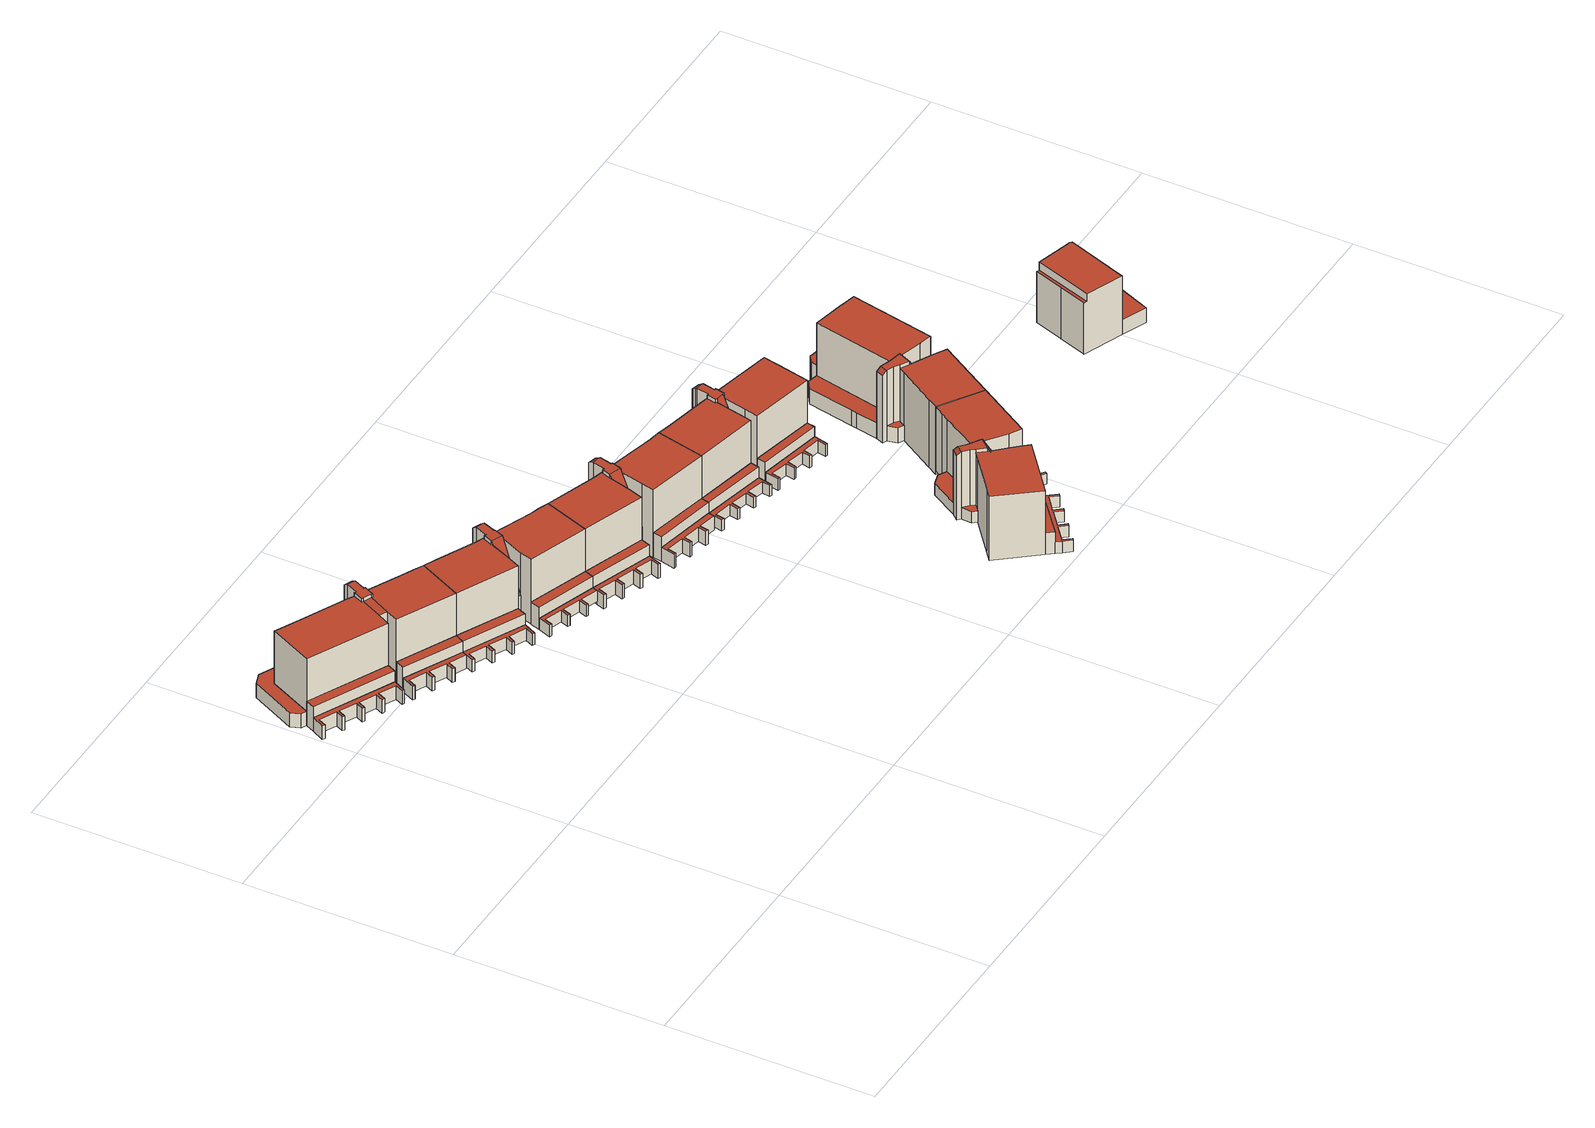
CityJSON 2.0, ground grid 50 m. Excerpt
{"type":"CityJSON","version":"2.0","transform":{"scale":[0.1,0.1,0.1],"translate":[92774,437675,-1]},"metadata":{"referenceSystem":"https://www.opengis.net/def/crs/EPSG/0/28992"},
"CityObjects":{
"building1":{"type":"Building","attributes":{"measuredHeight":18.46,"yearOfConstruction":1978,"LAAGSTE_BOUWLAAG":"0","AANTAL_BOUWLAGEN":"6","AANTAL_ADRESSEN":"24","WIJK":"Rotterdam Centrum","PANDSOORT":"Tussenpand","BUURT":"Stadsdriehoek","HOOGSTE_BOUWLAAG":"5"},"address":[{"CountryName":"Nederland","LocalityName":"Rotterdam","ThoroughfareNumber":"594-640","ThoroughfareName":"Goudsesingel","PostalCode":"3011KT"}],"children":["building1-1","building1-2","building1-3","building1-4","building1-5","building1-6","building1-7"]},
"building1-1":{"type":"BuildingPart","parents":["building1"],"geometry":[{"type":"Solid","lod":"2","boundaries":[[[[0,1,2,3,4]],[[4,3,5,6,7]],[[8,2,1,9]],[[9,10,11,12,8]],[[13,12,11,14]],[[12,13,5,3,2,8]],[[14,11,10,0,4,7]],[[9,1,0,10]],[[5,13,14,7,6]]]],"semantics":{"surfaces":[{"type":"WallSurface"},{"type":"RoofSurface"},{"type":"GroundSurface"},{"type":"ClosureSurface"}],"values":[[0,0,0,0,0,1,2,3,3]]}}]},
"building1-2":{"type":"BuildingPart","parents":["building1"],"geometry":[{"type":"Solid","lod":"2","boundaries":[[[[15,16,17,18,19]],[[20,19,18,21]],[[22,17,16,23]],[[24,22,23,25,26]],[[27,24,26,28]],[[24,27,21,18,17,22]],[[28,26,25,15,19,20]],[[23,16,15,25]],[[28,20,21,27]]]],"semantics":{"surfaces":[{"type":"WallSurface"},{"type":"RoofSurface"},{"type":"GroundSurface"},{"type":"ClosureSurface"}],"values":[[0,0,0,0,0,1,2,3,3]]}}]},
"building1-3":{"type":"BuildingPart","parents":["building1"],"geometry":[{"type":"Solid","lod":"2","boundaries":[[[[29,30,31,32]],[[33,29,32,34]],[[35,36,37,38]],[[39,40,41,42]],[[23,39,42,25]],[[30,43,44,31]],[[36,45,46,37]],[[38,47,48,35]],[[34,49,50,33]],[[40,51,52,41]],[[51,48,47,52]],[[15,44,43,16]],[[45,50,49,46]],[[36,35,48,51,40,39,23,16,43,30,29,33,50,45]],[[41,52,47,38,37,46,49,34,32,31,44,15,25,42]],[[25,15,16,23]]]],"semantics":{"surfaces":[{"type":"WallSurface"},{"type":"RoofSurface"},{"type":"GroundSurface"},{"type":"ClosureSurface"}],"values":[[0,0,0,0,0,0,0,0,0,0,0,0,0,1,2,3]]}}]},
"building1-4":{"type":"BuildingPart","parents":["building1"],"geometry":[{"type":"Solid","lod":"2","boundaries":[[[[53,54,55,56]],[[57,58,59,60]],[[54,61,62,55]],[[56,63,64,53]],[[65,66,67,68]],[[69,65,68,70]],[[71,59,58,72]],[[73,74,75,76]],[[77,78,79,80]],[[72,81,82,71]],[[83,57,60,84]],[[76,83,84,73]],[[85,75,74,86]],[[9,85,86,10]],[[61,87,88,62]],[[0,88,87,1]],[[70,79,78,69]],[[66,64,63,67]],[[81,77,80,82]],[[77,81,72,58,57,83,76,75,85,9,1,87,61,54,53,64,66,65,69,78]],[[0,10,86,74,73,84,60,59,71,82,80,79,70,68,67,63,56,55,62,88]],[[10,0,1,9]]]],"semantics":{"surfaces":[{"type":"WallSurface"},{"type":"RoofSurface"},{"type":"GroundSurface"},{"type":"ClosureSurface"}],"values":[[0,0,0,0,0,0,0,0,0,0,0,0,0,0,0,0,0,0,0,1,2,3]]}}]},
"building1-5":{"type":"BuildingPart","parents":["building1"],"geometry":[{"type":"Solid","lod":"2","boundaries":[[[[89,90,91,92]],[[90,93,94,91]],[[93,95,96,94]],[[95,97,98,96]],[[99,100,101,102]],[[92,99,102,89]],[[92,91,94,96,98,103,104,100,99]],[[93,90,89,102,101,105,106,97,95]],[[100,104,105,101]],[[106,105,104,103]],[[97,106,103,98]]]],"semantics":{"surfaces":[{"type":"WallSurface"},{"type":"RoofSurface"},{"type":"GroundSurface"},{"type":"ClosureSurface"}],"values":[[0,0,0,0,0,0,1,2,3,3,3]]}}]},
"building1-6":{"type":"BuildingPart","parents":["building1"],"geometry":[{"type":"Solid","lod":"2","boundaries":[[[[6,107,108,7]],[[109,110,111,112]],[[113,109,112,114]],[[115,116,117,118]],[[116,119,120,117]],[[107,121,122,108]],[[119,122,121,120]],[[114,115,118,113]],[[107,6,123,110,109,113,118,117,120,121]],[[114,112,111,124,7,108,122,119,116,115]],[[123,6,7,124]],[[110,123,124,111]]]],"semantics":{"surfaces":[{"type":"WallSurface"},{"type":"RoofSurface"},{"type":"GroundSurface"},{"type":"ClosureSurface"}],"values":[[0,0,0,0,0,0,0,0,1,2,3,3]]}}]},
"building1-7":{"type":"BuildingPart","parents":["building1"],"geometry":[{"type":"Solid","lod":"2","boundaries":[[[[125,126,127,128]],[[129,130,131,101,100]],[[132,131,130,133]],[[100,104,134,129]],[[134,104,103,135,136]],[[137,135,103,98]],[[5,138,139,123,6]],[[27,28,132,133,140]],[[137,98,97,141,142]],[[143,144,145,146]],[[147,148,149,150]],[[151,147,150,152]],[[153,151,152,154]],[[155,153,154,156]],[[140,157,21,27]],[[158,159,160,111,110,161]],[[162,163,164,165,166]],[[165,159,158,166]],[[110,123,139,161]],[[13,14,127,126,167]],[[168,143,146,169]],[[170,142,141,168,169]],[[169,164,163,170]],[[167,138,5,13]],[[166,149,148,162]],[[156,134,136,155]],[[157,125,128,20,21]],[[144,160,159,145]],[[147,151,153,155,136,135,170,163,162,148]],[[164,169,146,145,159,165]],[[137,142,170,135]],[[150,149,166,158,161,139,138,167,126]],[[150,126,125,152]],[[140,133,130,129,134,156,154,152,125,157]],[[20,128,127,14,7,124,111,160,144,143,168,141,97,106,105,101,131,132,28]],[[98,103,106,97]],[[101,105,104,100]],[[6,7,14,13,5]],[[27,21,20,28]],[[103,104,105,106]],[[124,7,6,123]],[[111,124,123,110]]]],"semantics":{"surfaces":[{"type":"WallSurface"},{"type":"RoofSurface"},{"type":"GroundSurface"},{"type":"ClosureSurface"}],"values":[[0,0,0,0,0,0,0,0,0,0,0,0,0,0,0,0,0,0,0,0,0,0,0,0,0,0,0,0,1,1,1,1,1,1,2,3,3,3,3,3,3,3]]}}]},
"building2":{"type":"Building","attributes":{"measuredHeight":17.95,"yearOfConstruction":1978,"LAAGSTE_BOUWLAAG":"0","AANTAL_BOUWLAGEN":"6","AANTAL_ADRESSEN":"22","WIJK":"Rotterdam Centrum","PANDSOORT":"Tussenpand","BUURT":"Stadsdriehoek","HOOGSTE_BOUWLAAG":"5"},"address":[{"CountryName":"Nederland","LocalityName":"Rotterdam","ThoroughfareNumber":"550-592","ThoroughfareName":"Goudsesingel","PostalCode":"3011KS"}],"children":["building2-1","building2-2","building2-3","building2-4","building2-5","building2-6"]},
"building2-1":{"type":"BuildingPart","parents":["building2"],"geometry":[{"type":"Solid","lod":"2","boundaries":[[[[171,22,23,172]],[[173,174,171,172,175]],[[176,174,173,177]],[[22,24,178,179,23]],[[180,178,24,27]],[[22,171,174,176,27,24]],[[177,173,175,179,178,180]],[[177,180,27,176]],[[172,23,179,175]]]],"semantics":{"surfaces":[{"type":"WallSurface"},{"type":"RoofSurface"},{"type":"GroundSurface"},{"type":"ClosureSurface"}],"values":[[0,0,0,0,0,1,2,3,3]]}}]},
"building2-2":{"type":"BuildingPart","parents":["building2"],"geometry":[{"type":"Solid","lod":"2","boundaries":[[[[181,182,183,184]],[[185,186,187,188]],[[186,189,190,187]],[[188,181,184,185]],[[184,183,191,192,189,186,185]],[[181,188,187,190,193,194,182]],[[182,194,191,183]],[[189,192,193,190]],[[194,193,192,191]]]],"semantics":{"surfaces":[{"type":"WallSurface"},{"type":"RoofSurface"},{"type":"GroundSurface"},{"type":"ClosureSurface"}],"values":[[0,0,0,0,1,2,3,3,3]]}}]},
"building2-3":{"type":"BuildingPart","parents":["building2"],"geometry":[{"type":"Solid","lod":"2","boundaries":[[[[195,196,197,198]],[[199,200,201,202]],[[203,204,205,206]],[[202,207,208,199]],[[207,195,198,208]],[[209,201,200,210]],[[211,209,210,212]],[[213,211,212,214]],[[214,215,216,213]],[[179,217,39,23]],[[217,197,196,39]],[[204,216,215,205]],[[218,203,206,219]],[[219,220,221,218]],[[222,221,220,223]],[[172,222,223,175]],[[211,213,216,204,203,218,221,222,172,23,39,196,195,207,202,201,209]],[[206,205,215,214,212,210,200,199,208,198,197,217,179,175,223,220,219]],[[175,179,23,172]]]],"semantics":{"surfaces":[{"type":"WallSurface"},{"type":"RoofSurface"},{"type":"GroundSurface"},{"type":"ClosureSurface"}],"values":[[0,0,0,0,0,0,0,0,0,0,0,0,0,0,0,0,1,2,3]]}}]},
"building2-4":{"type":"BuildingPart","parents":["building2"],"geometry":[{"type":"Solid","lod":"2","boundaries":[[[[224,225,226,227]],[[227,228,229,230,224]],[[231,230,229,232]],[[233,226,225,234,235]],[[236,235,234,237]],[[230,231,237,234,225,224]],[[229,228,233,235,236,232]],[[232,236,237,231]],[[227,226,233,228]]]],"semantics":{"surfaces":[{"type":"WallSurface"},{"type":"RoofSurface"},{"type":"GroundSurface"},{"type":"ClosureSurface"}],"values":[[0,0,0,0,0,1,2,3,3]]}}]},
"building2-5":{"type":"BuildingPart","parents":["building2"],"geometry":[{"type":"Solid","lod":"2","boundaries":[[[[27,140,133,238,180]],[[192,191,239,240,241]],[[240,242,243,241]],[[244,239,191,183]],[[237,245,246,247,248,236]],[[249,250,251,252]],[[253,140,27,176]],[[247,254,255,248]],[[256,249,252,257]],[[258,259,260,190,189]],[[261,260,259,262]],[[189,192,241,258]],[[263,264,265,266]],[[267,268,269]],[[270,268,267,271]],[[231,232,261,262,272]],[[265,264,273,274,275]],[[274,238,133,275]],[[250,273,264,251]],[[269,276,254]],[[254,276,253,176,177,255]],[[277,278,279,280]],[[281,247,246]],[[282,243,242,283]],[[272,245,237,231]],[[244,183,182,284,285]],[[280,281,277]],[[286,270,271,287]],[[283,279,278,282]],[[284,256,257,288,285]],[[266,289,288,257,263]],[[266,286,287,289]],[[288,289,287,271,267,279,283,242,240,239]],[[266,265,275,133,140,253,276,269,268,270,286]],[[264,263,257,252,251]],[[244,285,288,239]],[[258,241,243,282,278,277,281,246,245,272,262,259]],[[281,280,279,267,269,254,247]],[[284,182,194,193,190,260,261,232,236,248,255,177,180,238,274,273,250,249,256]],[[176,27,180,177]],[[190,193,192,189]],[[191,192,193,194]],[[183,191,194,182]],[[231,237,236,232]]]],"semantics":{"surfaces":[{"type":"WallSurface"},{"type":"RoofSurface"},{"type":"GroundSurface"},{"type":"ClosureSurface"}],"values":[[0,0,0,0,0,0,0,0,0,0,0,0,0,0,0,0,0,0,0,0,0,0,0,0,0,0,0,0,0,0,0,0,1,1,1,1,1,1,2,3,3,3,3,3]]}}]},
"building2-6":{"type":"BuildingPart","parents":["building2"],"geometry":[{"type":"Solid","lod":"2","boundaries":[[[[290,291,292,293]],[[294,295,296,297]],[[298,299,300,301]],[[302,303,304,305]],[[306,307,308,309]],[[227,306,309,228]],[[233,292,291,226]],[[299,310,311,300]],[[312,304,303,313]],[[305,298,301,302]],[[307,312,313,308]],[[295,290,293,296]],[[297,311,310,294]],[[227,226,291,290,295,294,310,299,298,305,304,312,307,306]],[[303,302,301,300,311,297,296,293,292,233,228,309,308,313]],[[228,233,226,227]]]],"semantics":{"surfaces":[{"type":"WallSurface"},{"type":"RoofSurface"},{"type":"GroundSurface"},{"type":"ClosureSurface"}],"values":[[0,0,0,0,0,0,0,0,0,0,0,0,0,1,2,3]]}}]},
"building3":{"type":"Building","attributes":{"measuredHeight":19.58,"yearOfConstruction":1978,"LAAGSTE_BOUWLAAG":"0","AANTAL_BOUWLAGEN":"6","AANTAL_ADRESSEN":"22","WIJK":"Rotterdam Centrum","PANDSOORT":"Tussenpand","BUURT":"Stadsdriehoek","HOOGSTE_BOUWLAAG":"5"},"address":[{"CountryName":"Nederland","LocalityName":"Rotterdam","ThoroughfareNumber":"506-548","ThoroughfareName":"Goudsesingel","PostalCode":"3011KR"}],"children":["building3-1","building3-2","building3-3","building3-4","building3-5","building3-6","building3-7"]},
"building3-1":{"type":"BuildingPart","parents":["building3"],"geometry":[{"type":"Solid","lod":"2","boundaries":[[[[314,315,316,317]],[[315,318,319,316]],[[318,320,321,319]],[[317,322,323,314]],[[322,324,325,323]],[[320,326,327,321]],[[326,328,329,327]],[[328,330,331,329]],[[322,317,316,319,321,327,329,331,332,333,324]],[[320,318,315,314,323,325,334,335,330,328,326]],[[335,334,333,332]],[[330,335,332,331]],[[324,333,334,325]]]],"semantics":{"surfaces":[{"type":"WallSurface"},{"type":"RoofSurface"},{"type":"GroundSurface"},{"type":"ClosureSurface"}],"values":[[0,0,0,0,0,0,0,0,1,2,3,3,3]]}}]},
"building3-2":{"type":"BuildingPart","parents":["building3"],"geometry":[{"type":"Solid","lod":"2","boundaries":[[[[336,227,224,230,337]],[[338,337,230,231]],[[339,224,227,340]],[[340,341,342,343,339]],[[344,343,342,345]],[[343,344,231,230,224,339]],[[342,341,336,337,338,345]],[[340,227,336,341]],[[345,338,231,344]]]],"semantics":{"surfaces":[{"type":"WallSurface"},{"type":"RoofSurface"},{"type":"GroundSurface"},{"type":"ClosureSurface"}],"values":[[0,0,0,0,0,1,2,3,3]]}}]},
"building3-3":{"type":"BuildingPart","parents":["building3"],"geometry":[{"type":"Solid","lod":"2","boundaries":[[[[346,347,348,349]],[[350,351,352,353]],[[354,350,353,355]],[[356,354,355,357]],[[357,358,359,356]],[[360,359,358,361]],[[362,363,364,365]],[[340,366,367,341]],[[347,368,369,348]],[[370,352,351,306]],[[336,370,306,227]],[[363,360,361,364]],[[365,369,368,362]],[[371,346,349,372]],[[372,373,374,371]],[[366,374,373,367]],[[347,346,371,374,366,340,227,306,351,350,354,356,359,360,363,362,368]],[[369,365,364,361,358,357,355,353,352,370,336,341,367,373,372,349,348]],[[341,336,227,340]]]],"semantics":{"surfaces":[{"type":"WallSurface"},{"type":"RoofSurface"},{"type":"GroundSurface"},{"type":"ClosureSurface"}],"values":[[0,0,0,0,0,0,0,0,0,0,0,0,0,0,0,0,1,2,3]]}}]},
"building3-4":{"type":"BuildingPart","parents":["building3"],"geometry":[{"type":"Solid","lod":"2","boundaries":[[[[375,376,377,378]],[[379,380,381,382]],[[383,384,385,386]],[[382,377,376,379]],[[387,388,389,390]],[[391,385,384,392]],[[393,394,395,396]],[[380,383,386,381]],[[397,395,394,398]],[[392,399,400,391]],[[401,375,378,402]],[[388,401,402,389]],[[399,397,398,400]],[[387,396,395,397,399,392,384,383,380,379,376,375,401,388]],[[377,382,381,386,385,391,400,398,394,393,390,389,402,378]],[[390,393,396,387]]]],"semantics":{"surfaces":[{"type":"WallSurface"},{"type":"RoofSurface"},{"type":"GroundSurface"},{"type":"ClosureSurface"}],"values":[[0,0,0,0,0,0,0,0,0,0,0,0,0,1,2,3]]}}]},
"building3-5":{"type":"BuildingPart","parents":["building3"],"geometry":[{"type":"Solid","lod":"2","boundaries":[[[[403,404,405,406]],[[407,408,409,410]],[[408,411,412,409]],[[411,405,404,412]],[[404,403,410,409,412]],[[408,407,406,405,411]],[[410,403,406,407]]]],"semantics":{"surfaces":[{"type":"ClosureSurface"},{"type":"WallSurface"},{"type":"RoofSurface"},{"type":"GroundSurface"}],"values":[[0,1,1,1,2,3,0]]}}]},
"building3-6":{"type":"BuildingPart","parents":["building3"],"geometry":[{"type":"Solid","lod":"2","boundaries":[[[[387,396,393,390]],[[413,414,396,387]],[[387,390,415,416,413]],[[393,396,414,417,418]],[[419,418,417,420]],[[413,416,420,417,414]],[[419,415,390,393,418]],[[415,419,420,416]]]],"semantics":{"surfaces":[{"type":"ClosureSurface"},{"type":"WallSurface"},{"type":"RoofSurface"},{"type":"GroundSurface"}],"values":[[0,1,1,1,1,2,3,0]]}}]},
"building3-7":{"type":"BuildingPart","parents":["building3"],"geometry":[{"type":"Solid","lod":"2","boundaries":[[[[403,404,421,422]],[[423,424,420,416]],[[345,425,426,427,428,344]],[[420,424,429,430,431,419]],[[432,407,410,433,434]],[[435,433,410,403,422]],[[422,436,437,435]],[[438,439,440]],[[441,438,440,442]],[[443,444,445]],[[430,426,425,431]],[[446,333,332,447,448]],[[448,449,450,446]],[[451,447,332,331]],[[445,427,426]],[[428,272,231,344]],[[421,404,405,452,453]],[[452,454,262,453]],[[231,272,262,454,338]],[[436,455,456,437]],[[442,450,449,441]],[[439,430,429]],[[416,415,457,458,423]],[[451,331,330,432,434]],[[455,444,443,456]],[[459,460,461,325,324]],[[457,461,460,458]],[[324,333,446,459]],[[445,444,455,436,422,421,453,262,272,428,427]],[[459,446,450,442,440,439,429,424,423,458,460]],[[451,434,433,447]],[[433,435,437,456,443,438,441,449,448,447]],[[439,438,443,445,426,430]],[[407,432,330,335,334,325,461,457,415,419,431,425,345,338,454,452,405,406]],[[407,406,403,410]],[[325,334,333,324]],[[332,333,334,335]],[[416,420,419,415]],[[344,231,338,345]],[[331,332,335,330]],[[406,405,404,403]]]],"semantics":{"surfaces":[{"type":"WallSurface"},{"type":"RoofSurface"},{"type":"GroundSurface"},{"type":"ClosureSurface"}],"values":[[0,0,0,0,0,0,0,0,0,0,0,0,0,0,0,0,0,0,0,0,0,0,0,0,0,0,0,0,1,1,1,1,1,2,3,3,3,3,3,3,3]]}}]},
"building4":{"type":"Building","attributes":{"measuredHeight":19.58,"yearOfConstruction":1978,"LAAGSTE_BOUWLAAG":"0","AANTAL_BOUWLAGEN":"6","AANTAL_ADRESSEN":"22","WIJK":"Rotterdam Centrum","PANDSOORT":"Tussenpand","BUURT":"Stadsdriehoek","HOOGSTE_BOUWLAAG":"5"},"address":[{"CountryName":"Nederland","LocalityName":"Rotterdam","ThoroughfareNumber":"462-504","ThoroughfareName":"Goudsesingel","PostalCode":"3011KP"}],"children":["building4-1","building4-2","building4-3","building4-4","building4-5","building4-6","building4-7"]},
"building4-1":{"type":"BuildingPart","parents":["building4"],"geometry":[{"type":"Solid","lod":"2","boundaries":[[[[462,463,464,465]],[[462,465,466,467,468]],[[468,469,463,462]],[[464,463,469,470,471]],[[468,467,470,469]],[[466,465,464,471]],[[466,471,470,467]]]],"semantics":{"surfaces":[{"type":"ClosureSurface"},{"type":"WallSurface"},{"type":"RoofSurface"},{"type":"GroundSurface"}],"values":[[0,1,1,1,2,3,0]]}}]},
"building4-2":{"type":"BuildingPart","parents":["building4"],"geometry":[{"type":"Solid","lod":"2","boundaries":[[[[472,473,474,475]],[[464,476,477,463]],[[478,479,480,481]],[[479,472,475,480]],[[482,477,476,483]],[[462,484,485,465]],[[486,474,473,487]],[[481,488,489,478]],[[490,491,492,493]],[[494,495,496,497]],[[491,496,495,492]],[[487,490,493,486]],[[497,498,499,494]],[[484,489,488,485]],[[498,482,483,499]],[[473,472,479,478,489,484,462,463,477,482,498,497,496,491,490,487]],[[474,486,493,492,495,494,499,483,476,464,465,485,488,481,480,475]],[[465,464,463,462]]]],"semantics":{"surfaces":[{"type":"WallSurface"},{"type":"RoofSurface"},{"type":"GroundSurface"},{"type":"ClosureSurface"}],"values":[[0,0,0,0,0,0,0,0,0,0,0,0,0,0,0,1,2,3]]}}]},
"building4-3":{"type":"BuildingPart","parents":["building4"],"geometry":[{"type":"Solid","lod":"2","boundaries":[[[[500,501,416,502]],[[503,413,387,504]],[[504,505,506,507,503]],[[502,507,506,500]],[[413,416,501,508,387]],[[503,507,502,416,413]],[[505,508,501,500,506]],[[504,387,508,505]]]],"semantics":{"surfaces":[{"type":"ClosureSurface"},{"type":"WallSurface"},{"type":"RoofSurface"},{"type":"GroundSurface"}],"values":[[0,1,1,1,1,2,3,0]]}}]},
"building4-4":{"type":"BuildingPart","parents":["building4"],"geometry":[{"type":"Solid","lod":"2","boundaries":[[[[509,510,511,512]],[[513,514,515,516]],[[514,511,510,515]],[[517,513,516,518]],[[510,509,518,516,515]],[[513,517,512,511,514]],[[518,509,512,517]]]],"semantics":{"surfaces":[{"type":"ClosureSurface"},{"type":"WallSurface"},{"type":"RoofSurface"},{"type":"GroundSurface"}],"values":[[0,1,1,1,2,3,0]]}}]},
"building4-5":{"type":"BuildingPart","parents":["building4"],"geometry":[{"type":"Solid","lod":"2","boundaries":[[[[519,520,521,522]],[[520,523,524,521]],[[525,526,527,528]],[[529,525,528,530]],[[530,519,522,529]],[[529,522,521,524,531,532,526,525]],[[519,530,528,527,533,534,523,520]],[[534,533,532,531]],[[523,534,531,524]],[[526,532,533,527]]]],"semantics":{"surfaces":[{"type":"WallSurface"},{"type":"RoofSurface"},{"type":"GroundSurface"},{"type":"ClosureSurface"}],"values":[[0,0,0,0,0,1,2,3,3,3]]}}]},
"building4-6":{"type":"BuildingPart","parents":["building4"],"geometry":[{"type":"Solid","lod":"2","boundaries":[[[[535,536,537,538]],[[539,540,541,542]],[[543,544,545,546]],[[546,547,548,543]],[[544,549,550,545]],[[549,541,540,550]],[[551,548,547,552]],[[504,551,552,505]],[[553,554,555,556]],[[557,553,556,558]],[[559,537,536,560]],[[542,561,562,539]],[[538,557,558,535]],[[561,559,560,562]],[[563,555,554,388]],[[508,563,388,387]],[[561,542,541,549,544,543,548,551,504,387,388,554,553,557,538,537,559]],[[550,540,539,562,560,536,535,558,556,555,563,508,505,552,547,546,545]],[[505,508,387,504]]]],"semantics":{"surfaces":[{"type":"WallSurface"},{"type":"RoofSurface"},{"type":"GroundSurface"},{"type":"ClosureSurface"}],"values":[[0,0,0,0,0,0,0,0,0,0,0,0,0,0,0,0,1,2,3]]}}]},
"building4-7":{"type":"BuildingPart","parents":["building4"],"geometry":[{"type":"Solid","lod":"2","boundaries":[[[[564,565,566,567]],[[568,569,570,502,500,571]],[[572,569,568]],[[573,510,511,574,575]],[[574,576,458,575]],[[509,510,573,577]],[[416,423,458,576,501]],[[578,579,470,467]],[[580,524,523,581,582]],[[583,584,585,586]],[[470,579,587,588,589,471]],[[590,588,587]],[[591,592,593,594]],[[592,585,584,593]],[[565,590,566]],[[583,586,572]],[[588,568,571,589]],[[595,596,578,467,466]],[[526,597,527]],[[598,596,595,599]],[[600,598,599,601]],[[602,600,601,603]],[[597,602,603,527]],[[570,423,416,502]],[[604,517,518,605,606]],[[607,605,518,509,577]],[[581,604,606,582]],[[577,591,594,607]],[[608,609,610,611]],[[611,564,567,608]],[[532,531,612,613,614]],[[613,610,609,614]],[[580,612,531,524]],[[526,532,614,597]],[[590,565,583,572,568,588]],[[612,580,582,606,605]],[[578,596,598,600,602,597,614,609,608,567,566,590,587,579]],[[585,592,591,577,573,575,458,423,570,569,572,586]],[[605,607,594,593,584,583,565,564,611,610,613,612]],[[603,601,599,595,466,471,589,571,500,501,576,574,511,512,517,604,581,523,534,533,527]],[[502,416,501,500]],[[512,511,510,509]],[[467,470,471,466]],[[517,512,509,518]],[[531,532,533,534]],[[524,531,534,523]],[[527,533,532,526]]]],"semantics":{"surfaces":[{"type":"WallSurface"},{"type":"RoofSurface"},{"type":"GroundSurface"},{"type":"ClosureSurface"}],"values":[[0,0,0,0,0,0,0,0,0,0,0,0,0,0,0,0,0,0,0,0,0,0,0,0,0,0,0,0,0,0,0,0,0,0,1,1,1,1,1,2,3,3,3,3,3,3,3]]}}]},
"building5":{"type":"Building","attributes":{"measuredHeight":17.75,"yearOfConstruction":1978,"LAAGSTE_BOUWLAAG":"0","AANTAL_BOUWLAGEN":"6","AANTAL_ADRESSEN":"22","WIJK":"Rotterdam Centrum","PANDSOORT":"Tussenpand","BUURT":"Stadsdriehoek","HOOGSTE_BOUWLAAG":"5"},"address":[{"CountryName":"Nederland","LocalityName":"Rotterdam","ThoroughfareNumber":"60-102","ThoroughfareName":"Sint-Jacobsplaats","PostalCode":"3011DD"}],"children":["building5-1","building5-2","building5-3","building5-4","building5-5","building5-6"]},
"building5-1":{"type":"BuildingPart","parents":["building5"],"geometry":[{"type":"Solid","lod":"2","boundaries":[[[[615,616,617,618]],[[619,615,618,620]],[[621,619,620,622]],[[623,621,622,624]],[[617,625,626,627,624,622,620,618]],[[619,621,623,628,629,630,616,615]],[[625,617,616,630]],[[626,625,630,629]],[[624,627,628,623]],[[627,626,629,628]]]],"semantics":{"surfaces":[{"type":"WallSurface"},{"type":"RoofSurface"},{"type":"GroundSurface"},{"type":"ClosureSurface"}],"values":[[0,0,0,0,1,2,3,3,3,3]]}}]},
"building5-2":{"type":"BuildingPart","parents":["building5"],"geometry":[{"type":"Solid","lod":"2","boundaries":[[[[631,632,633,634]],[[635,636,637,638]],[[639,640,641,642]],[[643,635,638,644]],[[632,641,640,633]],[[642,645,646,639]],[[647,648,649,650]],[[651,631,634,652]],[[645,647,650,646]],[[644,649,648,643]],[[653,654,655,656]],[[652,655,654,651]],[[656,657,658,653]],[[658,636,635,643,648,647,645,642,641,632,631,651,654,653]],[[655,652,634,633,640,639,646,650,649,644,638,637,657,656]],[[657,637,636,658]]]],"semantics":{"surfaces":[{"type":"WallSurface"},{"type":"RoofSurface"},{"type":"GroundSurface"},{"type":"ClosureSurface"}],"values":[[0,0,0,0,0,0,0,0,0,0,0,0,0,1,2,3]]}}]},
"building5-3":{"type":"BuildingPart","parents":["building5"],"geometry":[{"type":"Solid","lod":"2","boundaries":[[[[659,660,661,662]],[[663,664,665,666]],[[667,668,669,670]],[[671,665,664,672]],[[666,673,674,663]],[[662,675,676,659]],[[677,678,679,680]],[[670,681,682,667]],[[680,683,684,677]],[[675,685,686,676]],[[673,687,688,674]],[[678,671,672,679]],[[685,682,681,686]],[[687,661,660,688]],[[689,690,691,692]],[[668,689,692,669]],[[675,662,661,687,673,666,665,671,678,677,684,690,689,668,667,682,685]],[[674,688,660,659,676,686,681,670,669,692,691,683,680,679,672,664,663]],[[683,691,690,684]]]],"semantics":{"surfaces":[{"type":"WallSurface"},{"type":"RoofSurface"},{"type":"GroundSurface"},{"type":"ClosureSurface"}],"values":[[0,0,0,0,0,0,0,0,0,0,0,0,0,0,0,0,1,2,3]]}}]},
"building5-4":{"type":"BuildingPart","parents":["building5"],"geometry":[{"type":"Solid","lod":"2","boundaries":[[[[626,625,693,694]],[[625,617,695,693]],[[696,697,698,699,700,701]],[[702,703,704,705,706]],[[616,707,708,695,617]],[[709,710,711,712,713]],[[714,715,716]],[[717,718,719]],[[701,720,721,696]],[[722,723,724,725]],[[726,727,627,626,694]],[[715,727,726,716]],[[702,699,698,703]],[[728,720,717]],[[729,722,725,730,731]],[[712,732,731,730,713]],[[733,722,729,734]],[[735,736,737,708,707]],[[738,737,736,739]],[[700,714,701]],[[720,728,740,741,742,721]],[[735,724,723,736]],[[740,711,710,741]],[[733,734,743,738,739]],[[718,743,734,719]],[[744,623,624,745,746]],[[705,744,746,706]],[[624,627,727,745]],[[701,714,716,718,717,720]],[[695,708,737,693]],[[699,702,706,746,745,727,715,714,700]],[[718,716,726,694,693,737,738,743]],[[728,717,719,734,729,731,732,712,711,740]],[[739,736,723,722,733]],[[725,724,735,707,616,630,629,628,623,744,705,704,697,696,721,742,709,713,730]],[[703,698,697,704]],[[630,616,617,625]],[[628,629,626,627]],[[629,630,625,626]],[[623,628,627,624]],[[741,710,709,742]]]],"semantics":{"surfaces":[{"type":"WallSurface"},{"type":"RoofSurface"},{"type":"GroundSurface"},{"type":"ClosureSurface"}],"values":[[0,0,0,0,0,0,0,0,0,0,0,0,0,0,0,0,0,0,0,0,0,0,0,0,0,0,0,0,1,1,1,1,1,1,2,3,3,3,3,3,3]]}}]},
"building5-5":{"type":"BuildingPart","parents":["building5"],"geometry":[{"type":"Solid","lod":"2","boundaries":[[[[684,690,691,683]],[[691,690,747,710,709]],[[748,747,690,684]],[[684,683,749,750,748]],[[749,742,741,750]],[[710,747,748,750,741]],[[742,749,683,691,709]],[[742,709,710,741]]]],"semantics":{"surfaces":[{"type":"ClosureSurface"},{"type":"WallSurface"},{"type":"RoofSurface"},{"type":"GroundSurface"}],"values":[[0,1,1,1,1,2,3,0]]}}]},
"building5-6":{"type":"BuildingPart","parents":["building5"],"geometry":[{"type":"Solid","lod":"2","boundaries":[[[[704,697,698,703]],[[751,658,657,704,703]],[[637,636,752,698,697]],[[751,752,636,658]],[[752,751,703,698]],[[697,704,657,637]],[[658,636,637,657]]]],"semantics":{"surfaces":[{"type":"ClosureSurface"},{"type":"WallSurface"},{"type":"RoofSurface"},{"type":"GroundSurface"}],"values":[[0,1,1,1,2,3,0]]}}]},
"building6":{"type":"Building","attributes":{"measuredHeight":18.71,"yearOfConstruction":1978,"LAAGSTE_BOUWLAAG":"0","AANTAL_BOUWLAGEN":"6","AANTAL_ADRESSEN":"25","WIJK":"Rotterdam Centrum","PANDSOORT":"Tussenpand","BUURT":"Stadsdriehoek","HOOGSTE_BOUWLAAG":"5"},"address":[{"CountryName":"Nederland","LocalityName":"Rotterdam","ThoroughfareNumber":"10-58","ThoroughfareName":"Sint-Jacobsplaats","PostalCode":"3011DD"}],"children":["building6-1","building6-2","building6-3","building6-4","building6-5","building6-6","building6-7"]},
"building6-1":{"type":"BuildingPart","parents":["building6"],"geometry":[{"type":"Solid","lod":"2","boundaries":[[[[753,754,755,756,757]],[[756,755,758,759,760]],[[761,762,763,764,765,766]],[[767,768,769]],[[770,703,702,706,771]],[[762,761,767]],[[772,773,774,775]],[[776,777,774,773,778]],[[757,779,753]],[[780,781,782,783,784]],[[779,785,786]],[[753,761,766,754]],[[787,784,783,788,789]],[[785,784,787,786]],[[790,791,792,793,794]],[[768,794,793,769]],[[788,772,775,789]],[[763,702,703,764]],[[795,760,759,796]],[[795,796,797,798,799]],[[800,799,798,801,802]],[[802,781,780,800]],[[803,804,805,777,776]],[[790,805,804,791]],[[806,804,803,807]],[[808,809,810,811,812]],[[811,771,706,812]],[[792,809,808,793]],[[809,806,807,810]],[[753,779,786,768,767,761]],[[794,768,786,787,789,775,805,790]],[[760,795,799,800,780,784,785,779,757,756]],[[809,792,791,804,806]],[[775,774,777,805]],[[702,763,762,767,769,793,808,812,706]],[[758,755,754,766,765,770,771,811,810,807,803,776,778,813,814,815,816,801,798,797]],[[764,703,770,765]],[[796,759,758,797]],[[815,814,788,783]],[[814,813,772,788]],[[813,778,773,772]],[[781,802,801,816,782]],[[816,815,783,782]]]],"semantics":{"surfaces":[{"type":"WallSurface"},{"type":"RoofSurface"},{"type":"GroundSurface"},{"type":"ClosureSurface"}],"values":[[0,0,0,0,0,0,0,0,0,0,0,0,0,0,0,0,0,0,0,0,0,0,0,0,0,0,0,0,0,1,1,1,1,1,1,2,3,3,3,3,3,3,3]]}}]},
"building6-2":{"type":"BuildingPart","parents":["building6"],"geometry":[{"type":"Solid","lod":"2","boundaries":[[[[817,818,819,820]],[[821,822,823,824]],[[818,825,826,819]],[[827,828,829,830]],[[831,832,833,834]],[[835,826,825,836]],[[837,838,839,840]],[[841,842,843,844]],[[830,841,844,827]],[[845,829,828,846]],[[847,848,849,850]],[[832,845,846,833]],[[834,823,822,831]],[[838,821,824,839]],[[840,851,852,837]],[[836,847,850,835]],[[853,817,820,854]],[[854,855,856,853]],[[848,852,851,849]],[[853,856,842,841,830,829,845,832,831,822,821,838,837,852,848,847,836,825,818,817]],[[851,840,839,824,823,834,833,846,828,827,844,843,855,854,820,819,826,835,850,849]],[[855,843,842,856]]]],"semantics":{"surfaces":[{"type":"WallSurface"},{"type":"RoofSurface"},{"type":"GroundSurface"},{"type":"ClosureSurface"}],"values":[[0,0,0,0,0,0,0,0,0,0,0,0,0,0,0,0,0,0,0,1,2,3]]}}]},
"building6-3":{"type":"BuildingPart","parents":["building6"],"geometry":[{"type":"Solid","lod":"2","boundaries":[[[[857,858,859,860]],[[861,862,863,864]],[[865,866,867,868]],[[869,870,871,872]],[[653,658,873,874]],[[875,653,874,876]],[[872,867,866,869]],[[870,877,878,871]],[[860,875,876,857]],[[877,879,880,878]],[[881,859,858,882]],[[862,881,882,863]],[[864,880,879,861]],[[883,884,885,886]],[[884,865,868,885]],[[886,887,888,883]],[[879,877,870,869,866,865,884,883,888,658,653,875,860,859,881,862,861]],[[871,878,880,864,863,882,858,857,876,874,873,887,886,885,868,867,872]],[[887,873,658,888]]]],"semantics":{"surfaces":[{"type":"WallSurface"},{"type":"RoofSurface"},{"type":"GroundSurface"},{"type":"ClosureSurface"}],"values":[[0,0,0,0,0,0,0,0,0,0,0,0,0,0,0,0,1,2,3]]}}]},
"building6-4":{"type":"BuildingPart","parents":["building6"],"geometry":[{"type":"Solid","lod":"2","boundaries":[[[[797,758,759,796]],[[843,842,889,759,758]],[[890,889,842,856]],[[890,856,855,891,892]],[[891,797,796,892]],[[890,892,796,759,889]],[[855,843,758,797,891]],[[856,842,843,855]]]],"semantics":{"surfaces":[{"type":"ClosureSurface"},{"type":"WallSurface"},{"type":"RoofSurface"},{"type":"GroundSurface"}],"values":[[0,1,1,1,1,2,3,0]]}}]},
"building6-5":{"type":"BuildingPart","parents":["building6"],"geometry":[{"type":"Solid","lod":"2","boundaries":[[[[765,770,703,764]],[[893,751,658,888]],[[893,888,887,765,764]],[[751,703,770,873,658]],[[703,751,893,764]],[[765,887,873,770]],[[888,658,873,887]]]],"semantics":{"surfaces":[{"type":"ClosureSurface"},{"type":"WallSurface"},{"type":"RoofSurface"},{"type":"GroundSurface"}],"values":[[0,1,1,1,2,3,0]]}}]},
"building6-6":{"type":"BuildingPart","parents":["building6"],"geometry":[{"type":"Solid","lod":"2","boundaries":[[[[894,802,801,895]],[[895,896,897,894]],[[896,898,899,897]],[[781,900,901,816,782]],[[898,902,903,899]],[[902,904,905,903]],[[904,901,900,905]],[[802,894,897,899,903,905,900,781]],[[898,896,895,801,816,901,904,902]],[[801,802,781,782,816]]]],"semantics":{"surfaces":[{"type":"WallSurface"},{"type":"RoofSurface"},{"type":"GroundSurface"},{"type":"ClosureSurface"}],"values":[[0,0,0,0,0,0,0,1,2,3]]}}]},
"building6-7":{"type":"BuildingPart","parents":["building6"],"geometry":[{"type":"Solid","lod":"2","boundaries":[[[[906,907,908,909]],[[907,910,911,908]],[[910,912,913,911]],[[912,778,773,913]],[[816,906,909,782]],[[913,773,772,788,783,782,909,908,911]],[[816,815,814,813,778,912,910,907,906]],[[772,773,778,813]],[[788,772,813,814]],[[782,783,815,816]],[[783,788,814,815]]]],"semantics":{"surfaces":[{"type":"WallSurface"},{"type":"RoofSurface"},{"type":"GroundSurface"},{"type":"ClosureSurface"}],"values":[[0,0,0,0,0,1,2,3,3,3,3]]}}]},
"building7":{"type":"Building","attributes":{"measuredHeight":15.58,"yearOfConstruction":1952,"LAAGSTE_BOUWLAAG":"0","AANTAL_BOUWLAGEN":"5","AANTAL_ADRESSEN":"8","WIJK":"Rotterdam Centrum","PANDSOORT":"Tussenpand","BUURT":"Stadsdriehoek","HOOGSTE_BOUWLAAG":"4"},"address":[{"CountryName":"Nederland","LocalityName":"Rotterdam","ThoroughfareNumber":"38-39","ThoroughfareName":"Lombardkade","PostalCode":"3011ZA"}],"children":["building7-1","building7-2"]},
"building7-1":{"type":"BuildingPart","parents":["building7"],"geometry":[{"type":"Solid","lod":"2","boundaries":[[[[914,915,916,917,918]],[[919,920,921,922,923,924,925]],[[914,922,921,915]],[[917,926,927,918]],[[928,927,926,929,930,931]],[[929,932,933,930]],[[934,919,925,935]],[[932,936,937,933]],[[936,934,935,937]],[[931,924,923,928]],[[918,927,928,923,922,914]],[[935,925,924,931,930,933,937]],[[936,932,929,926,917,916,920,919,934]],[[915,921,920,916]]]],"semantics":{"surfaces":[{"type":"WallSurface"},{"type":"RoofSurface"},{"type":"GroundSurface"},{"type":"ClosureSurface"}],"values":[[0,0,0,0,0,0,0,0,0,0,1,1,2,3]]}}]},
"building7-2":{"type":"BuildingPart","parents":["building7"],"geometry":[{"type":"Solid","lod":"2","boundaries":[[[[916,920,921,915]],[[938,939,940,941]],[[942,938,941,943]],[[944,942,943,945]],[[945,916,915,944]],[[939,921,920,940]],[[939,938,942,944,915,921]],[[945,943,941,940,920,916]]]],"semantics":{"surfaces":[{"type":"ClosureSurface"},{"type":"WallSurface"},{"type":"RoofSurface"},{"type":"GroundSurface"}],"values":[[0,1,1,1,1,1,2,3]]}}]}
},
"vertices":[
[16,1113,7],[16,1113,43],[16,1113,71],[25,1132,71],[25,1132,7],[26,1134,71],[26,1134,44],[26,1134,7],[203,1021,71],[203,1021,43],[203,1021,7],[213,1040,7],[213,1040,71],[213,1042,71],[213,1042,7],
[222,1012,7],[222,1012,43],[222,1012,71],[231,1031,71],[231,1031,7],[232,1033,7],[232,1033,71],[359,945,71],[359,945,43],[369,964,71],[359,945,7],[369,964,7],[369,966,71],[369,966,7],
[221,997,43],[212,978,43],[212,978,7],[221,997,7],[262,978,43],[262,978,7],[308,955,43],[268,975,43],[268,975,7],[308,955,7],[353,933,43],[313,952,43],[313,952,7],[353,933,7],[207,981,43],[207,981,7],[258,956,43],[258,956,7],[298,936,7],[298,936,43],[253,959,7],[253,959,43],[304,933,43],[304,933,7],
[55,1078,43],[15,1098,43],[15,1098,7],[55,1078,7],[143,1012,43],[137,1015,43],[137,1015,7],[143,1012,7],[6,1079,43],[6,1079,7],[46,1060,7],[46,1060,43],[61,1076,43],[51,1057,43],[51,1057,7],[61,1076,7],[101,1056,43],[101,1056,7],[146,1034,7],[146,1034,43],[192,1012,7],[183,993,7],[183,993,43],[192,1012,43],[97,1034,43],[91,1037,43],[91,1037,7],[97,1034,7],[106,1053,43],[106,1053,7],[152,1031,43],[152,1031,7],[188,990,43],[188,990,7],[0,1082,43],[0,1082,7],
[389,1110,7],[388,1112,7],[388,1112,44],[389,1110,44],[386,1118,7],[386,1118,44],[379,1139,7],[379,1139,44],[302,1176,7],[302,1176,44],[386,1103,44],[380,1090,44],[380,1090,7],[386,1103,7],[296,1165,44],[283,1138,44],[283,1138,7],[296,1165,7],
[13,1140,44],[13,1140,7],[133,1225,44],[127,1213,44],[127,1213,7],[133,1225,7],[137,1233,44],[137,1233,7],[127,1262,7],[87,1281,7],[87,1281,44],[127,1262,44],[58,1271,7],[58,1271,44],[5,1162,44],[5,1162,7],[76,1238,44],[76,1238,7],
[246,1062,183],[228,1071,183],[228,1071,7],[246,1062,7],[380,1090,183],[397,1082,183],[397,1082,7],[420,1071,7],[420,1071,183],[283,1138,183],[296,1165,192],[283,1138,192],[302,1176,183],[26,1134,183],[76,1238,183],[369,966,183],[283,1185,7],[283,1185,183],[270,1177,7],[248,1170,7],[248,1170,44],[270,1177,44],[253,1123,192],[249,1125,192],[249,1125,183],[253,1123,183],[272,1114,192],[272,1114,183],[275,1112,192],[275,1112,183],[286,1136,192],[286,1136,183],[232,1033,183],[242,1158,183],[242,1158,44],[242,1158,7],[127,1213,183],[260,1148,192],[264,1146,192],[264,1146,44],[260,1148,44],[260,1148,183],[213,1042,183],[277,1174,7],[277,1174,44],[277,1174,192],
[502,875,71],[502,875,43],[511,895,12],[511,895,71],[502,875,12],[512,896,71],[512,896,12],[369,964,12],[359,945,12],[369,966,12],
[677,1006,12],[599,1033,12],[599,1033,44],[677,1006,44],[690,979,44],[688,971,44],[688,971,12],[690,979,12],[683,958,44],[683,958,12],[595,1022,44],[585,996,44],[585,996,12],[595,1022,12],
[350,911,43],[344,914,43],[344,914,12],[350,911,12],[399,911,12],[390,892,12],[390,892,43],[399,911,43],[451,885,43],[441,867,43],[441,867,12],[451,885,12],[359,930,43],[359,930,12],[396,889,43],[396,889,12],[405,908,43],[405,908,12],[445,888,43],[445,888,12],[436,869,12],[436,869,43],[353,933,12],[491,866,43],[491,866,12],[481,847,12],[481,847,43],[487,844,43],[487,844,12],
[680,811,71],[536,860,71],[536,860,42],[680,811,42],[680,811,12],[688,832,12],[688,832,71],[688,833,71],[688,833,12],[536,860,12],[543,882,71],[543,882,12],[544,883,12],[544,883,71],
[420,1071,12],[595,1022,192],[585,996,192],[585,996,183],[583,993,192],[583,993,183],[599,1033,183],[544,883,183],[554,913,183],[554,913,70],[554,913,12],[568,1033,12],[546,1025,12],[546,1025,44],[568,1033,44],[512,896,183],[526,925,70],[526,925,12],[574,1030,12],[574,1030,44],[683,958,183],[702,952,183],[702,952,12],[727,943,12],[727,943,183],[564,1004,44],[540,1013,44],[540,1013,183],[564,1004,183],[549,981,192],[549,981,183],[548,977,183],[558,1002,183],[558,1002,192],[688,833,183],[540,1013,12],[449,1057,12],[449,1057,183],[526,925,183],[578,970,183],[577,970,183],[577,970,192],[578,970,192],[576,966,183],[586,992,183],[586,992,192],[579,1041,12],[579,1041,183],[563,1000,183],[563,1000,192],[574,1030,192],[564,1004,192],
[531,827,42],[525,829,42],[525,829,12],[531,827,12],[580,832,42],[538,847,42],[538,847,12],[580,832,12],[586,830,42],[579,810,42],[579,810,12],[586,830,12],[628,815,12],[621,795,12],[621,795,42],[628,815,42],[676,799,42],[634,813,42],[634,813,12],[676,799,12],[573,812,42],[573,812,12],[627,793,42],[627,793,12],
[1005,885,5],[995,902,5],[995,902,44],[1005,885,44],[990,910,5],[990,910,44],[989,910,5],[989,910,44],[1004,877,44],[1004,877,5],[1001,864,44],[1001,864,5],[936,922,5],[936,922,44],[931,923,5],[931,923,44],[908,928,5],[908,928,44],[905,916,44],[898,889,44],[898,889,5],[905,916,5],
[680,811,5],[688,832,5],[688,833,5],[830,759,71],[830,759,42],[830,759,5],[838,780,5],[838,780,71],[838,781,71],[838,781,5],
[779,763,42],[772,743,42],[772,743,5],[779,763,5],[675,777,42],[669,779,42],[669,779,5],[675,777,5],[682,797,42],[682,797,5],[724,782,42],[724,782,5],[717,762,5],[717,762,42],[724,760,42],[724,760,5],[772,765,42],[730,780,42],[730,780,5],[772,765,5],[819,727,42],[819,727,5],[766,746,42],[766,746,5],[676,799,5],[820,749,42],[820,749,5],[814,729,5],[814,729,42],
[965,693,42],[959,695,42],[959,695,5],[965,693,5],[963,715,42],[920,724,42],[920,724,5],[963,715,5],[915,704,42],[909,705,42],[909,705,5],[915,704,5],[1016,719,42],[1013,704,42],[1013,704,5],[1016,719,5],[913,726,5],[913,726,42],[867,750,5],[859,716,5],[859,716,42],[867,750,42],[865,715,42],[865,715,5],[869,735,42],[869,735,5],[969,714,42],[969,714,5],
[876,894,44],[852,900,44],[852,900,5],[876,894,5],[884,921,5],[877,924,5],[877,924,44],[884,921,44],[857,913,5],[857,913,44],
[1016,719,70],[867,750,70],[1021,739,5],[1021,739,70],[871,771,70],[871,771,5],[871,772,5],[871,772,70],
[852,900,183],[876,894,183],[1021,739,183],[871,772,183],[848,811,5],[848,811,70],[848,811,183],[838,781,183],[878,802,183],[878,802,70],[878,802,5],[887,934,5],[884,921,192],[887,934,184],[876,894,192],[876,891,183],[876,891,192],[894,862,192],[893,858,183],[894,862,183],[901,885,192],[901,885,183],[864,871,192],[864,871,183],[863,866,183],[898,889,183],[905,916,192],[898,889,192],[897,886,192],[897,886,183],[908,928,184],[756,933,5],[756,933,183],[727,943,5],[871,892,183],[871,892,192],[1047,854,5],[1047,854,183],[1001,864,183],[1020,859,183],[1020,859,5],
[1346,648,44],[1191,680,44],[1191,680,13],[1346,648,13],[1350,667,13],[1350,667,70],[1346,648,70],[1191,680,70],[1195,701,70],[1195,701,13],
[1289,623,44],[1283,625,44],[1283,625,13],[1289,623,13],[1184,646,13],[1184,646,44],[1337,635,44],[1294,644,44],[1294,644,13],[1337,635,13],[1190,645,44],[1190,645,13],[1338,613,44],[1338,613,13],[1287,645,13],[1287,645,44],[1332,614,13],[1332,614,44],[1244,655,44],[1239,634,44],[1239,634,13],[1244,655,13],[1237,656,13],[1233,635,13],[1233,635,44],[1237,656,44],[1194,665,44],[1194,665,13],
[1175,706,13],[1021,739,13],[1175,706,70],[1171,685,70],[1171,685,42],[1171,685,13],[1175,705,13],[1175,705,70],[1016,719,13],
[1200,821,44],[1176,826,44],[1176,826,13],[1200,821,13],[1198,852,13],[1178,839,13],[1178,839,44],[1198,852,44],[1206,851,13],[1206,851,44],
[1363,830,13],[1230,859,13],[1230,859,44],[1363,830,44],[1229,859,13],[1229,859,44],[1378,796,44],[1375,783,44],[1375,783,13],[1378,796,13],[1380,805,44],[1380,805,13],[1226,847,44],[1220,817,44],[1220,817,13],[1226,847,13],
[1062,694,13],[1058,673,13],[1058,673,42],[1062,694,42],[1112,683,13],[1108,662,13],[1108,662,42],[1112,683,42],[1162,672,42],[1119,682,42],[1119,682,13],[1162,672,13],[1158,652,13],[1158,652,42],[1114,661,42],[1114,661,13],[1163,650,42],[1163,650,13],[1015,682,42],[1008,684,42],[1008,684,13],[1015,682,13],[1019,703,42],[1019,703,13],[1064,672,42],[1064,672,13],[1069,692,42],[1069,692,13],[1013,704,13],
[1219,793,192],[1215,793,192],[1215,793,183],[1219,793,183],[1182,738,70],[1182,738,183],[1175,706,183],[1182,738,13],[1194,793,183],[1176,826,183],[1076,847,13],[1076,847,183],[1047,854,13],[1200,821,183],[1350,667,183],[1195,701,183],[1229,859,183],[1209,863,13],[1209,863,183],[1195,797,192],[1191,798,192],[1191,798,183],[1195,797,183],[1202,734,183],[1202,734,70],[1202,734,13],[1214,789,183],[1200,820,183],[1196,821,183],[1196,821,192],[1200,820,192],[1350,668,13],[1350,668,183],[1375,783,183],[1359,709,183],[1359,709,13],[1361,719,183],[1361,719,13],[1368,752,183],[1368,752,13],[1207,854,13],[1206,851,192],[1207,854,189],[1200,821,192],[1224,816,183],[1220,816,183],[1220,816,192],[1224,816,192],[1226,847,192],[1220,817,192],[1220,817,183],
[1331,355,10],[1292,290,10],[1292,290,40],[1331,355,40],[1360,363,10],[1360,363,40],[1367,358,10],[1367,358,40],[1379,352,10],[1379,352,40],[1300,283,40],[1314,270,40],[1325,263,40],[1325,263,10],[1314,270,10],[1300,283,10],
[1527,254,39],[1506,266,39],[1506,266,10],[1527,254,10],[1474,167,39],[1442,187,39],[1442,187,10],[1474,167,10],[1504,216,10],[1483,228,10],[1483,228,39],[1504,216,39],[1477,172,39],[1477,172,10],[1500,210,39],[1500,210,10],[1480,222,39],[1457,185,39],[1457,185,10],[1480,222,10],[1530,259,39],[1530,259,10],[1533,310,39],[1510,272,39],[1510,272,10],[1533,310,10],[1521,317,10],[1521,317,39],
[1345,46,10],[1330,64,10],[1330,64,40],[1345,46,40],[1385,78,10],[1370,97,10],[1370,97,40],[1385,78,40],[1306,14,40],[1301,10,40],[1301,10,10],[1306,14,10],[1404,124,40],[1404,124,10],[1379,74,40],[1379,74,10],[1340,42,40],[1340,42,10],[1424,110,40],[1419,106,40],[1419,106,10],[1424,110,10],[1291,32,10],[1291,32,40],[1399,141,10],[1399,141,40],[1325,60,40],[1325,60,10],[1365,92,40],[1365,92,10],[1286,28,40],[1277,40,40],[1277,40,10],[1286,28,10],
[1300,283,187],[1314,270,187],[1292,290,180],[1397,214,10],[1424,198,10],[1424,198,67],[1424,198,179],[1397,214,179],[1397,214,76],[1503,328,179],[1503,328,67],[1503,328,10],[1404,392,10],[1404,392,179],[1278,274,10],[1278,274,180],[1264,56,10],[1264,56,67],[1264,56,179],[1191,149,179],[1191,149,10],[1350,248,179],[1346,250,179],[1346,250,187],[1327,222,179],[1324,225,187],[1324,225,179],[1367,180,76],[1367,180,10],[1293,232,40],[1284,242,40],[1284,242,10],[1293,232,10],[1325,263,187],[1325,263,179],[1367,180,179],[1293,232,179],[1214,168,10],[1214,168,179],[1208,163,179],[1309,245,40],[1309,245,179],[1286,267,10],[1286,267,40],[1286,267,187],[1300,255,187],[1300,255,40],[1387,156,179],[1387,156,67],[1387,156,10],[1309,245,187],[1389,368,10],[1379,352,179],[1389,368,179],
[1277,40,67],[1399,141,67],[1387,155,10],[1387,155,67],
[1521,317,67],[1442,187,67],
[1576,522,76],[1576,522,0],[1607,516,0],[1607,516,179],[1576,522,179],[1607,515,0],[1607,515,68],[1607,515,179],[1559,480,76],[1559,480,179],[1586,464,179],[1586,464,67],[1586,464,0],[1559,480,0],[1507,506,179],[1503,508,187],[1503,508,179],[1503,328,0],[1404,392,0],[1461,554,40],[1452,558,40],[1452,558,177],[1461,554,187],[1444,539,0],[1444,539,177],[1452,558,0],[1520,538,179],[1534,745,179],[1534,745,66],[1534,745,40],[1491,544,40],[1491,544,179],[1516,539,179],[1516,539,187],[1491,544,187],[1479,547,40],[1479,547,187],[1470,528,187],[1470,528,40],[1482,520,40],[1482,520,179],[1482,520,187],[1649,720,179],[1649,720,68],[1649,720,0],[1613,728,0],[1613,728,179],[1611,729,179],[1611,729,0],[1611,729,66],[1454,535,0],[1454,535,40],[1454,535,187],[1460,511,40],[1460,511,0],[1472,504,179],[1472,504,40],[1472,504,0],[1419,417,0],[1419,417,179],[1461,554,0],[1479,547,0],[1491,544,0],[1534,745,0],
[1705,703,40],[1682,707,40],[1682,707,0],[1705,703,0],[1661,608,40],[1652,564,40],[1652,564,0],[1661,608,0],[1673,664,40],[1673,664,0],[1665,510,0],[1642,514,0],[1642,514,40],[1665,510,40],[1676,559,40],[1674,553,40],[1674,553,0],[1676,559,0],[1696,659,0],[1696,659,40],[1686,609,40],[1685,603,40],[1685,603,0],[1686,609,0],[1664,504,40],[1627,511,40],[1627,511,0],[1664,504,0],[1651,558,40],[1651,558,0],[1695,653,40],[1672,658,40],[1672,658,0],[1695,653,0],[1663,614,0],[1663,614,40],[1706,708,40],[1706,708,0],[1669,716,0],[1669,716,40],
[1557,303,0],[1536,315,0],[1536,315,39],[1557,303,39],[1583,346,39],[1580,341,39],[1580,341,0],[1583,346,0],[1613,440,39],[1589,402,39],[1589,402,0],[1613,440,0],[1610,390,39],[1606,384,39],[1606,384,0],[1610,390,0],[1521,317,0],[1533,310,0],[1553,297,39],[1553,297,0],[1586,397,39],[1586,397,0],[1563,359,39],[1563,359,0],[1559,353,39],[1559,353,0],[1636,433,39],[1633,428,39],[1633,428,0],[1636,433,0],[1604,453,0],[1604,453,39],
[1627,511,68],[1669,716,68],[1650,720,0],[1650,720,68],
[1604,453,67],
[1614,746,66],[1614,746,0],[1610,752,0],[1610,752,66],[1604,762,0],[1604,762,66],[1537,759,66],[1537,759,0],[1601,762,0],[1601,762,66],[1556,772,0],[1556,772,66],
[1509,750,0],[1487,736,0],[1487,736,40],[1509,750,40],[1465,626,0],[1465,626,40],[1462,612,0],[1462,612,40],
[2034,411,173],[2034,411,58],[2034,411,18],[2030,415,18],[2030,415,174],[1886,303,18],[1983,265,18],[1983,265,57],[1983,265,173],[1895,300,174],[1895,300,153],[1886,303,153],[1988,426,18],[1988,426,174],[1941,439,174],[1940,439,18],[1940,439,153],[1941,439,153],[1934,441,18],[1934,441,153],[1887,304,18],[1887,304,153],[1910,371,18],[1910,371,153],
[2073,318,58],[2043,241,57],[2043,241,18],[2073,318,18],[2085,350,58],[2085,350,18],[2088,355,58],[2088,355,18]
]}
